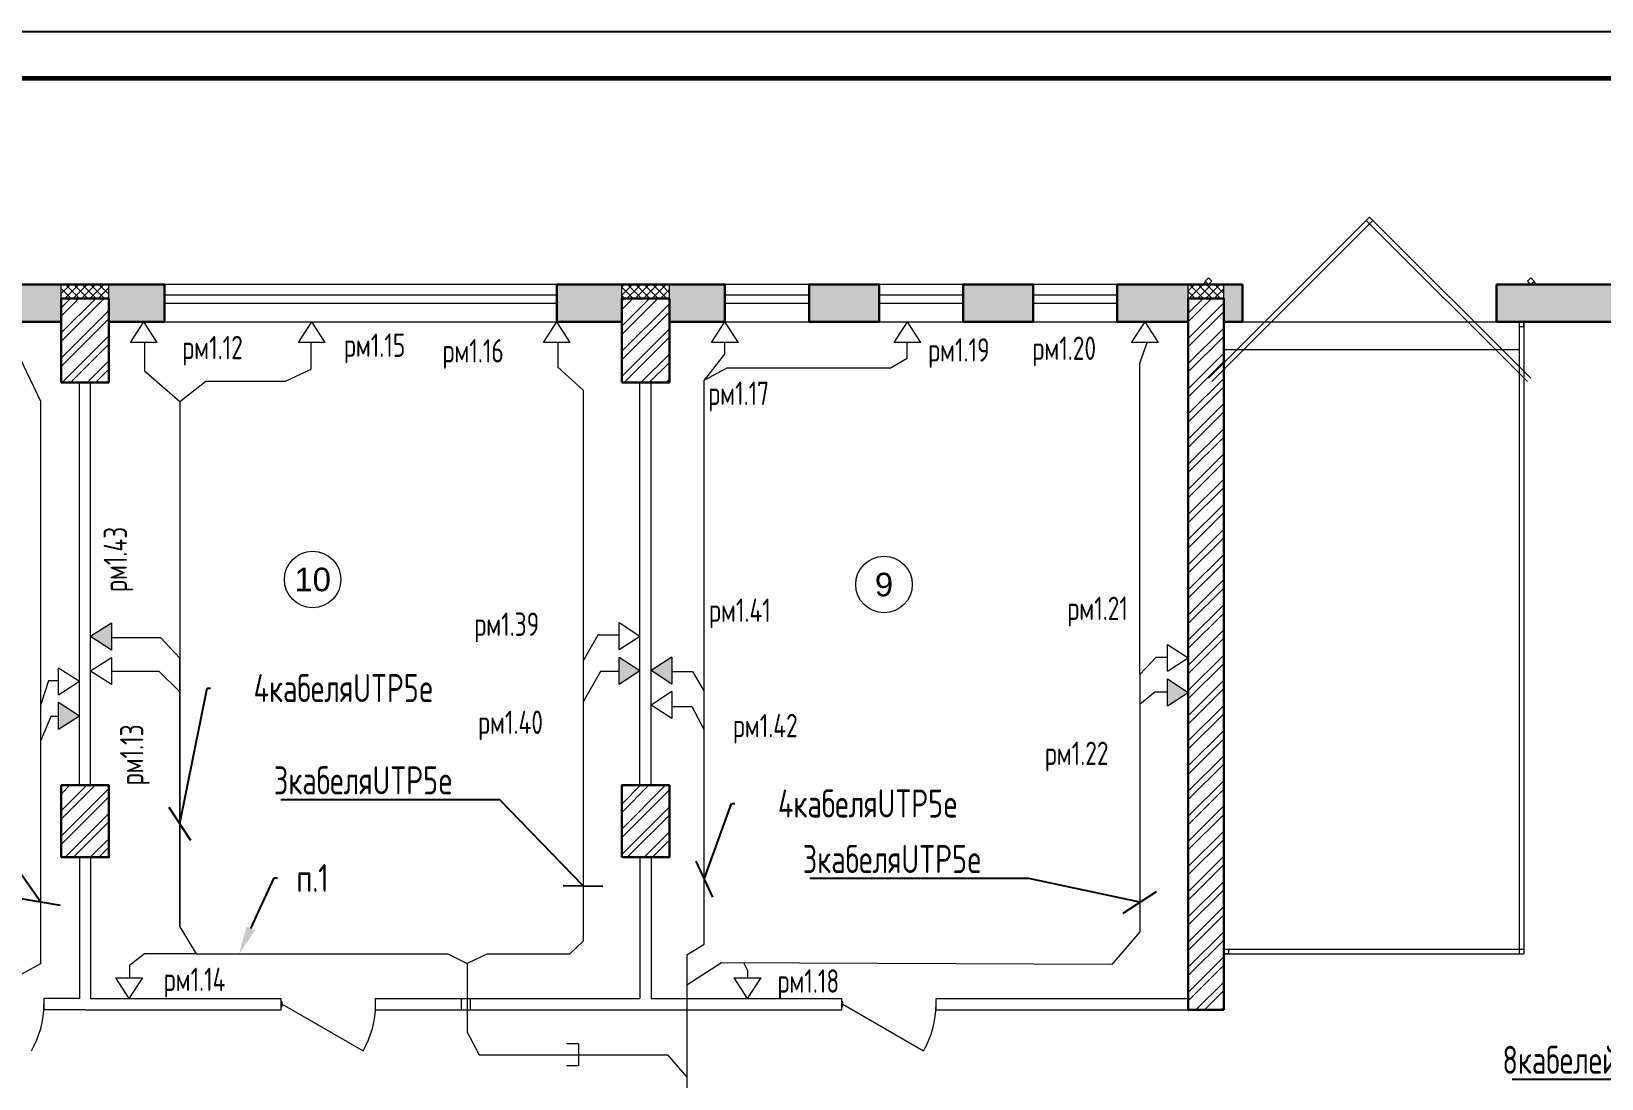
# Model space of a CAD drawing. Header units: millimetres. Extents: x 19315 to 19945, y -11771 to -11474.
# Drawn here: x 19463.2 to 19631.3, y -11585.7 to -11473.5 of the extents above; entities that cross this region are included whole.
import ezdxf
from ezdxf import colors
from ezdxf.entities.mleader import LeaderData, LeaderLine
from ezdxf.enums import TextEntityAlignment as Align
from ezdxf.math import Vec2, Vec3

# ---------------------------------------------------------------- set-up
doc = ezdxf.new("R2010")
doc.units = ezdxf.units.MM
doc.layers.add('0_FORMAT', color=7, linetype='Continuous')
for name, color, linetype, lineweight in [('OKNА', 153, 'Continuous', 0), ('Двери', 12, 'Continuous', 15), ('лоток проволочный 100x50', 30, 'Continuous', 50), ('Наружные стены кирпич', 22, 'Continuous', 60), ('Перегородки', 249, 'Continuous', 18), ('Стеклянные перегородки', 153, 'Continuous', 0), ('Штих планы', 7, 'Continuous', 0), ('штрих кирпич', 30, 'Continuous', 0), ('Экспликация', 255, 'Continuous', 15)]:
    doc.layers.add(name, color=color, linetype=linetype, lineweight=lineweight)
doc.layers.add('Наружные стены', color=7, linetype='Continuous', lineweight=30, true_color=0x000000)
doc.layers.add('утепл', color=7, linetype='Continuous', lineweight=0, true_color=0xab9638)
doc.styles.add('1- arial', font='arial.ttf')
doc.styles.add('Romans_0.7', font='romans.shx', dxfattribs={"width": 0.7, "height": 300})
doc.styles.get("Standard").update_dxf_attribs({"font": 'txt.shx', "width": 0.7, "height": 2.5})

# ---------------------------------------------------------------- blocks, each defined once
blk = doc.blocks.new('Экспл_Помещений')
at = {"layer": 'Экспликация'}
blk.add_circle((0, 0), 3, dxfattribs=at)
at = {"layer": 'Экспликация', "color": 0, "style": '1- arial', "flags": 12}
blk.add_attdef('№_ПОМЕЩЕНИЯ', text='', height=2.5, dxfattribs=at).set_placement((0, 0), align=Align.MIDDLE_CENTER)
blk = doc.blocks.new('*U9')
at = {"layer": '0_FORMAT'}
blk.add_line((0, 297), (630, 297), dxfattribs=at)
at = {"layer": '0_FORMAT', "lineweight": 60}
blk.add_line((20, 292), (625, 292), dxfattribs=at)
at = {"layer": '0_FORMAT', "style": 'Romans_0.7', "width": 0.7}
for tag, p in [('ДОЛЖНОСТЬ_1', (441.5, 32.5)), ('ФАМИЛИЯ_1', (460.5, 32.5)), ('ДОЛЖНОСТЬ_2', (441.5, 27.5)), ('ФАМИЛИЯ_2', (460.5, 27.5)), ('ДОЛЖНОСТЬ_3', (441.5, 22.5)), ('ФАМИЛИЯ_3', (460.5, 22.5)), ('ДОЛЖНОСТЬ_4', (441.5, 17.5)), ('ФАМИЛИЯ_4', (460.5, 17.5)), ('ДОЛЖНОСТЬ_5', (441.5, 12.5)), ('ФАМИЛИЯ_5', (460.5, 12.5)), ('ДОЛЖНОСТЬ_6', (441.5, 7.5)), ('ФАМИЛИЯ_6', (460.5, 7.5))]:
    blk.add_attdef(tag, text='', height=3, dxfattribs=at).set_placement(p, align=Align.MIDDLE_LEFT)
for tag, p in [('СТАДИЯ', (582.5, 25)), ('ЛИСТ', (597.5, 25)), ('ЛИСТОВ', (615, 25))]:
    blk.add_attdef(tag, text='', height=3, dxfattribs=at).set_placement(p, align=Align.MIDDLE_CENTER)
blk = doc.blocks.new('A$C75693DE6')
at = {"color": 3, "lineweight": 13, "ltscale": 0.1}
for p, q in [((-1.44, 2.23), (0, 0)), ((-1.44, 2.23), (1.44, 2.23)), ((1.44, 2.23), (0, 0))]:
    blk.add_line(p, q, dxfattribs=at)
blk = doc.blocks.new('_Oblique')
at = {"color": 0, "linetype": 'ByBlock', "lineweight": -2}
blk.add_line((-0.5, -0.5), (0.5, 0.5), dxfattribs=at)

msp = doc.modelspace()

# ---------------------------------------------------------------- hatches: boundary and pattern name
at = {"lineweight": 13, "ltscale": 0.1}
h = msp.add_hatch(color=4, dxfattribs=at)
h.dxf.hatch_style = 1
h.set_gradient(color1=(255, 0, 0), color2=(255, 0, 0), tint=1)
h.paths.add_polyline_path([(19471.77216, -11536.91529), (19469.54586, -11538.35657), (19471.77216, -11539.79784)])
h = msp.add_hatch(color=4, dxfattribs=at)
h.dxf.hatch_style = 1
h.set_gradient(color1=(255, 0, 0), color2=(255, 0, 0), tint=1)
h.paths.add_polyline_path([(19526.11955, -11543.43207), (19528.34586, -11541.9908), (19526.11955, -11540.54952)])
h = msp.add_hatch(color=4, dxfattribs=at)
h.dxf.hatch_style = 1
h.set_gradient(color1=(255, 0, 0), color2=(255, 0, 0), tint=1)
h.paths.add_polyline_path([(19531.77216, -11540.54952), (19529.54586, -11541.9908), (19531.77216, -11543.43207)])
h = msp.add_hatch(color=4, dxfattribs=at)
h.dxf.hatch_style = 1
h.set_gradient(color1=(255, 0, 0), color2=(255, 0, 0), tint=1)
h.paths.add_polyline_path([(19584.81955, -11545.76662), (19587.04586, -11544.32535), (19584.81955, -11542.88407)])
h = msp.add_hatch(color=4, dxfattribs=at)
h.dxf.hatch_style = 1
h.set_gradient(color1=(255, 0, 0), color2=(255, 0, 0), tint=1)
h.paths.add_polyline_path([(19466.11955, -11548.27015), (19468.34586, -11546.82887), (19466.11955, -11545.3876)])
at = {"layer": 'утепл'}
h = msp.add_hatch(dxfattribs=at)
h.set_pattern_fill('ANSI37', scale=0.2, style=0)
h.set_pattern_definition([(45, (21126.2162, -12850.18053), (-0.4490128, 0.4490128), []), (135, (21126.2162, -12850.18053), (-0.4490128, -0.4490128), [])])
h.paths.add_polyline_path([(19591.49659, -11649.13135), (19588.94659, -11649.13135), (19588.94659, -11650.63135), (19591.49659, -11650.63135)])
h.paths.add_polyline_path([(19588.94659, -11649.13135), (19586.39659, -11649.13135), (19586.39659, -11650.63135), (19588.94659, -11650.63135)])
h.paths.add_polyline_path([(19468.94659, -11500.63134), (19466.39659, -11500.63138), (19466.39659, -11502.13138), (19468.94659, -11502.13138)])
h.paths.add_polyline_path([(19471.49659, -11500.63138), (19468.94659, -11500.63134), (19468.94659, -11502.13138), (19471.49659, -11502.13138)])
h.paths.add_polyline_path([(19531.49659, -11500.63138), (19528.94659, -11500.63133), (19528.94659, -11502.13138), (19531.49659, -11502.13138)])
h.paths.add_polyline_path([(19528.94659, -11500.63133), (19526.39659, -11500.63138), (19526.39659, -11502.13138), (19528.94659, -11502.13138)])
h.paths.add_polyline_path([(19590.84659, -11500.63132), (19588.94659, -11500.63132), (19588.94659, -11502.13138), (19590.84659, -11502.13138)])
h.paths.add_polyline_path([(19588.94659, -11500.63132), (19587.04659, -11500.63132), (19587.04659, -11502.13138), (19588.94659, -11502.13138)])
h.paths.add_polyline_path([(19650.84659, -11500.63133), (19648.94659, -11500.63133), (19648.94659, -11502.13138), (19650.84659, -11502.13138)])
h.paths.add_polyline_path([(19648.94659, -11500.63133), (19647.04659, -11500.63133), (19647.04659, -11502.13138), (19648.94659, -11502.13138)])
at = {"layer": 'Штих планы'}
h = msp.add_hatch(dxfattribs=at)
h.set_pattern_fill('ANSI36', color=256, scale=0.5, style=0)
h.set_pattern_definition([(45, (10410.9832, -8343.6035), (0.841899, 3.08696304), [3.96875, -0.79375, 0, -0.79375])])
h.paths.add_polyline_path([(19647.04586, -11502.13141), (19647.04586, -11500.63138), (19645.44585, -11500.63138), (19645.44585, -11503.13138), (19647.04586, -11503.13138)])
h.paths.add_polyline_path([(19647.04586, -11503.13138), (19645.44585, -11503.13138), (19645.44585, -11504.63137), (19647.04586, -11504.63135)])
h.paths.add_polyline_path([(19537.4466, -11500.63135), (19531.49659, -11500.63135), (19531.49659, -11502.13138), (19531.49659, -11503.13135), (19537.4466, -11503.13135)])
h.paths.add_polyline_path([(19537.4466, -11503.13135), (19531.49659, -11503.13135), (19531.49659, -11504.63138), (19537.4466, -11504.63132)])
h.paths.add_polyline_path([(19526.39659, -11503.13135), (19519.4466, -11503.13135), (19519.4466, -11504.63132), (19526.39659, -11504.63132)])
h.paths.add_polyline_path([(19526.39659, -11502.13138), (19526.39659, -11500.63135), (19519.4466, -11500.63135), (19519.4466, -11503.13135), (19526.39659, -11503.13135)])
h.paths.add_polyline_path([(19477.4466, -11503.13135), (19471.49659, -11503.13135), (19471.49659, -11504.63138), (19477.4466, -11504.63132)])
h.paths.add_polyline_path([(19477.4466, -11500.63135), (19471.49659, -11500.63135), (19471.49659, -11502.13138), (19471.49659, -11503.13135), (19477.4466, -11503.13135)])
h.paths.add_polyline_path([(19466.39659, -11500.63135), (19459.4466, -11500.63135), (19459.4466, -11503.13135), (19466.39659, -11503.13135), (19466.39659, -11502.13138)])
h.paths.add_polyline_path([(19466.39659, -11503.13135), (19459.4466, -11503.13135), (19459.4466, -11504.63132), (19466.39659, -11504.63138)])
h.paths.add_polyline_path([(19690.4466, -11500.63132), (19666.4466, -11500.63135), (19666.4466, -11503.13135), (19690.4466, -11503.13135)])
h.paths.add_polyline_path([(19690.4466, -11503.13135), (19666.4466, -11503.13135), (19666.4466, -11504.63132), (19690.4466, -11504.63132)])
h.paths.add_polyline_path([(19707.64659, -11500.63135), (19699.4466, -11500.63135), (19699.4466, -11503.13135), (19707.64659, -11503.13135)])
h.paths.add_polyline_path([(19707.64659, -11503.13135), (19699.4466, -11503.13135), (19699.4466, -11504.63132), (19707.64659, -11504.63132)])
h.paths.add_polyline_path([(19633.44585, -11500.63137), (19620.04583, -11500.6314), (19620.04583, -11503.13138), (19633.44585, -11503.13138)])
h.paths.add_polyline_path([(19633.44585, -11503.13138), (19620.04583, -11503.13138), (19620.04583, -11504.6314), (19633.44586, -11504.63137)])
h.paths.add_polyline_path([(19417.4466, -11500.63135), (19410.24659, -11500.63135), (19410.24659, -11503.13135), (19417.4466, -11503.13135)])
h.paths.add_polyline_path([(19417.4466, -11503.13135), (19410.24659, -11503.13135), (19410.24659, -11504.63132), (19417.4466, -11504.63132)])
h.paths.add_polyline_path([(19553.9466, -11500.63135), (19546.4466, -11500.63135), (19546.4466, -11503.13135), (19553.9466, -11503.13135)])
h.paths.add_polyline_path([(19553.9466, -11503.13135), (19546.4466, -11503.13135), (19546.4466, -11504.63132), (19553.9466, -11504.63132)])
h.paths.add_polyline_path([(19570.4466, -11503.13135), (19562.9466, -11503.13135), (19562.9466, -11504.63132), (19570.4466, -11504.63132)])
h.paths.add_polyline_path([(19570.4466, -11500.63135), (19562.9466, -11500.63135), (19562.9466, -11503.13135), (19570.4466, -11503.13135)])
h.paths.add_polyline_path([(19587.04659, -11500.63135), (19579.4466, -11500.63135), (19579.4466, -11503.13135), (19587.04659, -11503.13135), (19587.04659, -11502.13138)])
h.paths.add_polyline_path([(19587.04659, -11503.13135), (19579.4466, -11503.13135), (19579.4466, -11504.63132), (19587.04659, -11504.63132)])
h.paths.add_polyline_path([(19592.84586, -11503.13135), (19590.84659, -11503.13135), (19590.84659, -11504.63132), (19592.84586, -11504.63135)])
h.paths.add_polyline_path([(19592.84586, -11500.63138), (19590.84659, -11500.63135), (19590.84659, -11502.13138), (19590.84659, -11503.13135), (19592.84586, -11503.13135)])
h.paths.add_polyline_path([(19657.4466, -11500.63135), (19650.84659, -11500.63135), (19650.84659, -11502.13138), (19650.84659, -11503.13135), (19657.4466, -11503.13135)])
h.paths.add_polyline_path([(19657.4466, -11503.13135), (19650.84659, -11503.13135), (19650.84659, -11504.63132), (19657.4466, -11504.63132)])
at = {"layer": 'штрих кирпич'}
h = msp.add_hatch(dxfattribs=at)
h.set_pattern_fill('ANSI32', color=256, scale=0.2, style=0)
h.set_pattern_definition([(45, (10410.9832, -8343.6035), (-1.3470384, 1.3470384), []), (45, (10411.8812, -8343.6035), (-1.3470384, 1.3470384), [])])
h.paths.add_polyline_path([(19650.84586, -11504.63135), (19650.84586, -11503.13138), (19648.94586, -11503.13138), (19648.94586, -11558.13138), (19650.84586, -11558.13138)])
h.paths.add_polyline_path([(19648.94586, -11503.13138), (19647.04586, -11503.13138), (19647.04586, -11558.13138), (19648.94586, -11558.13138)])
h.paths.add_polyline_path([(19408.94586, -11503.13138), (19406.4465, -11503.13138), (19406.44617, -11512.63138), (19408.94586, -11512.63138)])
h.paths.add_polyline_path([(19410.24659, -11504.63135), (19410.24586, -11500.63138), (19408.94586, -11500.63138), (19408.94586, -11512.63138), (19410.24659, -11512.63138)])
h.paths.add_polyline_path([(19410.24617, -11512.63138), (19408.94586, -11512.63138), (19408.94586, -11521.63138), (19410.24585, -11521.63138)])
h.paths.add_polyline_path([(19408.94586, -11512.63138), (19406.44617, -11512.63138), (19406.44585, -11521.63138), (19408.94586, -11521.63138)])
h.paths.add_polyline_path([(19410.24585, -11539.63138), (19408.94586, -11539.63138), (19408.94586, -11554.63138), (19410.24585, -11554.63138)])
h.paths.add_polyline_path([(19408.94586, -11539.63138), (19406.44585, -11539.63138), (19406.44585, -11554.63138), (19408.94586, -11554.63138)])
h.paths.add_polyline_path([(19410.24585, -11572.63138), (19408.94586, -11572.63138), (19408.94586, -11590.63138), (19410.24512, -11590.63138), (19410.24262, -11578.33138)])
h.paths.add_polyline_path([(19408.94586, -11572.63138), (19406.44585, -11572.63138), (19406.44585, -11590.63138), (19408.94586, -11590.63138)])
h.paths.add_polyline_path([(19410.24512, -11608.63138), (19408.94586, -11608.63138), (19408.94586, -11618.13138), (19410.24585, -11618.13138), (19410.24585, -11615.03135), (19410.24262, -11615.03135)])
h.paths.add_polyline_path([(19408.94586, -11608.63138), (19406.44512, -11608.63138), (19406.44585, -11618.13138), (19408.94586, -11618.13138)])
h.paths.add_polyline_path([(19711.44585, -11539.63138), (19708.94585, -11539.63138), (19708.94585, -11554.63138), (19711.44585, -11554.63138)])
h.paths.add_polyline_path([(19708.94585, -11539.63138), (19707.64585, -11539.63138), (19707.64585, -11554.63138), (19708.94585, -11554.63138)])
h.paths.add_polyline_path([(19588.94585, -11640.13138), (19586.39585, -11640.13138), (19586.39585, -11648.13138), (19588.94585, -11648.13138)])
h.paths.add_polyline_path([(19591.49585, -11640.13138), (19588.94585, -11640.13138), (19588.94585, -11648.13138), (19591.49585, -11648.13138)])
h.paths.add_polyline_path([(19591.49585, -11648.13138), (19588.94585, -11648.13138), (19588.94585, -11649.13138), (19591.49585, -11649.13138)])
h.paths.add_polyline_path([(19588.94585, -11648.13138), (19586.39585, -11648.13138), (19586.39585, -11649.13138), (19588.94585, -11649.13138)])
h.paths.add_polyline_path([(19586.39585, -11648.13138), (19528.94585, -11648.13138), (19528.94585, -11650.63138), (19586.39585, -11650.63138), (19586.39585, -11649.13138)])
h.paths.add_polyline_path([(19586.39585, -11646.83138), (19528.94585, -11646.83138), (19528.94585, -11648.13138), (19586.39585, -11648.13138)])
h.paths.add_polyline_path([(19631.94585, -11648.13138), (19591.49585, -11648.13138), (19591.49585, -11649.13138), (19591.49585, -11650.63138), (19631.94585, -11650.63138)])
h.paths.add_polyline_path([(19631.94585, -11646.83138), (19591.49585, -11646.83138), (19591.49585, -11648.13138), (19631.94585, -11648.13138)])
h.paths.add_polyline_path([(19528.94585, -11502.13141), (19526.39585, -11502.13141), (19526.39585, -11503.13138), (19528.94585, -11503.13138)])
h.paths.add_polyline_path([(19531.49585, -11502.13141), (19528.94585, -11502.13141), (19528.94585, -11503.13138), (19531.49585, -11503.13138)])
h.paths.add_polyline_path([(19531.49585, -11503.13138), (19528.94585, -11503.13138), (19528.94585, -11511.13141), (19531.49585, -11511.13141)])
h.paths.add_polyline_path([(19528.94585, -11503.13138), (19526.39585, -11503.13138), (19526.39585, -11511.13141), (19528.94585, -11511.13141)])
h.paths.add_polyline_path([(19468.94585, -11502.13141), (19466.39585, -11502.13141), (19466.39585, -11503.13138), (19468.94585, -11503.13138)])
h.paths.add_polyline_path([(19471.49585, -11502.13141), (19468.94585, -11502.13141), (19468.94585, -11503.13138), (19471.49585, -11503.13138)])
h.paths.add_polyline_path([(19471.49585, -11503.13138), (19468.94585, -11503.13138), (19468.94585, -11511.13141), (19471.49585, -11511.13141)])
h.paths.add_polyline_path([(19468.94585, -11503.13138), (19466.39585, -11503.13138), (19466.39585, -11511.13141), (19468.94585, -11511.13141)])
h.paths.add_polyline_path([(19471.49585, -11554.28138), (19468.94585, -11554.28138), (19468.94585, -11558.13138), (19471.49585, -11558.13138)])
h.paths.add_polyline_path([(19468.94585, -11554.28138), (19466.39585, -11554.28138), (19466.39585, -11558.13138), (19468.94585, -11558.13138)])
h.paths.add_polyline_path([(19468.94585, -11558.13138), (19466.39585, -11558.13138), (19466.39585, -11561.98138), (19468.94585, -11561.98138)])
h.paths.add_polyline_path([(19471.49585, -11558.13138), (19468.94585, -11558.13138), (19468.94585, -11561.98138), (19471.49585, -11561.98138)])
h.paths.add_polyline_path([(19528.94585, -11554.28138), (19526.39585, -11554.28138), (19526.39585, -11558.13138), (19528.94585, -11558.13138)])
h.paths.add_polyline_path([(19531.49585, -11554.28138), (19528.94585, -11554.28138), (19528.94585, -11558.13138), (19531.49585, -11558.13138)])
h.paths.add_polyline_path([(19531.49585, -11558.13138), (19528.94585, -11558.13138), (19528.94585, -11561.98138), (19531.49585, -11561.98138)])
h.paths.add_polyline_path([(19528.94585, -11558.13138), (19526.39585, -11558.13138), (19526.39585, -11561.98138), (19528.94585, -11561.98138)])
h.paths.add_polyline_path([(19408.94585, -11618.13138), (19406.44585, -11618.13138), (19406.44585, -11620.63138), (19408.94585, -11620.63138)])
h.paths.add_polyline_path([(19410.24585, -11618.13138), (19408.94585, -11618.13138), (19408.94585, -11620.63138), (19410.24585, -11620.63138)])
h.paths.add_polyline_path([(19408.94585, -11644.63138), (19406.44585, -11644.63138), (19406.44585, -11648.13138), (19408.94585, -11648.13138)])
h.paths.add_polyline_path([(19410.24585, -11644.63138), (19408.94585, -11644.63138), (19408.94585, -11648.13138), (19468.94585, -11648.13138), (19468.94585, -11646.83138), (19410.24585, -11646.83138)])
h.paths.add_polyline_path([(19468.94585, -11648.13138), (19408.94585, -11648.13138), (19408.94585, -11650.63138), (19468.94585, -11650.63138)])
h.paths.add_polyline_path([(19708.94585, -11644.63138), (19707.64585, -11644.63138), (19707.64585, -11646.83138), (19648.94585, -11646.83138), (19648.94585, -11648.13138), (19708.94585, -11648.13138)])
h.paths.add_polyline_path([(19711.44585, -11644.63138), (19708.94585, -11644.63138), (19708.94585, -11648.13138), (19711.44585, -11648.13138)])
h.paths.add_polyline_path([(19711.44585, -11648.13138), (19708.94585, -11648.13138), (19708.94585, -11650.63138), (19711.44585, -11650.63138)])
h.paths.add_polyline_path([(19711.44585, -11618.13138), (19708.94585, -11618.13138), (19708.94585, -11620.63138), (19711.44585, -11620.63138)])
h.paths.add_polyline_path([(19708.94585, -11618.13138), (19707.64585, -11618.13138), (19707.64585, -11620.63138), (19708.94585, -11620.63138)])
h.paths.add_polyline_path([(19708.94586, -11608.63138), (19707.64585, -11608.63138), (19707.64585, -11618.13138), (19708.94585, -11618.13138)])
h.paths.add_polyline_path([(19711.44585, -11608.63138), (19708.94586, -11608.63138), (19708.94585, -11618.13138), (19711.44585, -11618.13138)])
h.paths.add_polyline_path([(19711.44585, -11572.63138), (19708.94585, -11572.63138), (19708.94585, -11581.63138), (19711.44585, -11581.63138)])
h.paths.add_polyline_path([(19708.94585, -11572.63138), (19707.64585, -11572.63138), (19707.64585, -11581.63138), (19708.94585, -11581.63138)])
h.paths.add_polyline_path([(19711.44585, -11503.13138), (19708.94585, -11503.13138), (19708.94585, -11512.63138), (19711.44585, -11512.63138)])
h.paths.add_polyline_path([(19708.94585, -11503.13138), (19707.64585, -11503.13138), (19707.64585, -11512.63138), (19708.94585, -11512.63138)])
h.paths.add_polyline_path([(19708.94585, -11500.63138), (19707.64585, -11500.63138), (19707.64585, -11503.13138), (19708.94585, -11503.13138)])
h.paths.add_polyline_path([(19711.44585, -11500.63138), (19708.94585, -11500.63138), (19708.94585, -11503.13138), (19711.44585, -11503.13138)])
h.paths.add_polyline_path([(19648.94585, -11502.13141), (19647.04585, -11502.13141), (19647.04585, -11503.13138), (19648.94585, -11503.13138)])
h.paths.add_polyline_path([(19650.84585, -11502.13141), (19648.94585, -11502.13141), (19648.94585, -11503.13138), (19650.84585, -11503.13138)])
h.paths.add_polyline_path([(19650.84585, -11558.13138), (19648.94585, -11558.13138), (19648.94585, -11578.33141), (19650.84585, -11578.33141)])
h.paths.add_polyline_path([(19648.94585, -11558.13138), (19647.04585, -11558.13138), (19647.04585, -11578.33141), (19648.94585, -11578.33141)])
h.paths.add_polyline_path([(19707.64585, -11615.03138), (19648.94585, -11615.03138), (19648.94585, -11618.13138), (19707.64585, -11618.13138)])
h.paths.add_polyline_path([(19707.64585, -11618.13138), (19648.94585, -11618.13138), (19648.94585, -11618.83138), (19707.64585, -11618.83138)])
h.paths.add_polyline_path([(19648.94585, -11615.03138), (19647.04585, -11615.03138), (19647.04585, -11618.13138), (19648.94585, -11618.13138)])
h.paths.add_polyline_path([(19648.94585, -11618.13138), (19647.04585, -11618.13138), (19647.04585, -11618.38138), (19647.04585, -11618.83138), (19648.94585, -11618.83138)])
h.paths.add_polyline_path([(19648.94585, -11646.83138), (19631.94585, -11646.83138), (19631.94585, -11648.13138), (19648.94585, -11648.13138)])
h.paths.add_polyline_path([(19648.94585, -11648.13138), (19631.94585, -11648.13138), (19631.94585, -11650.63138), (19648.94585, -11650.63138)])
h.paths.add_polyline_path([(19708.94585, -11648.13138), (19648.94585, -11648.13138), (19648.94585, -11650.63138), (19708.94585, -11650.63138)])
h.paths.add_polyline_path([(19410.24585, -11500.63138), (19408.94585, -11500.63138), (19408.94585, -11503.13138), (19410.24585, -11503.13138)])
h.paths.add_polyline_path([(19408.94585, -11500.63138), (19406.44585, -11500.63138), (19406.44585, -11503.13138), (19408.94585, -11503.13138)])
h.paths.add_polyline_path([(19453.84585, -11615.03138), (19410.24585, -11615.03138), (19410.24585, -11618.13138), (19453.84585, -11618.13138), (19453.84585, -11617.88138)])
h.paths.add_polyline_path([(19453.84585, -11618.13138), (19410.24585, -11618.13138), (19410.24585, -11618.83138), (19453.84585, -11618.83138)])
h.paths.add_polyline_path([(19408.94585, -11648.13138), (19406.44585, -11648.13138), (19406.44585, -11650.63138), (19408.94585, -11650.63138)])
h.paths.add_polyline_path([(19468.94585, -11618.13138), (19467.04585, -11618.13138), (19467.04585, -11646.83138), (19468.94585, -11646.83138)])
h.paths.add_polyline_path([(19470.84585, -11618.13138), (19468.94585, -11618.13138), (19468.94585, -11646.83138), (19470.84585, -11646.83138)])
h.paths.add_polyline_path([(19470.84585, -11615.03138), (19468.94585, -11615.03138), (19468.94585, -11618.13138), (19470.84585, -11618.13138)])
h.paths.add_polyline_path([(19468.94585, -11615.03138), (19467.04585, -11615.03138), (19467.04585, -11618.13138), (19468.94585, -11618.13138)])
h.paths.add_polyline_path([(19528.94585, -11648.13138), (19468.94585, -11648.13138), (19468.94585, -11650.63138), (19528.94585, -11650.63138)])
h.paths.add_polyline_path([(19528.94585, -11646.83138), (19468.94585, -11646.83138), (19468.94585, -11648.13138), (19528.94585, -11648.13138)])
h.paths.add_polyline_path([(19530.84585, -11618.13138), (19528.94585, -11618.13138), (19528.94585, -11646.83138), (19530.84585, -11646.83138)])
h.paths.add_polyline_path([(19528.94585, -11618.13138), (19527.04585, -11618.13138), (19527.04585, -11646.83138), (19528.94585, -11646.83138)])
h.paths.add_polyline_path([(19528.94585, -11615.03138), (19527.04585, -11615.03138), (19527.04585, -11618.13138), (19528.94585, -11618.13138)])
h.paths.add_polyline_path([(19530.84585, -11615.03138), (19528.94585, -11615.03138), (19528.94585, -11618.13138), (19530.84585, -11618.13138)])
h.paths.add_polyline_path([(19633.84585, -11618.38138), (19633.84585, -11618.13138), (19631.94585, -11618.13138), (19631.94585, -11646.83138), (19633.84585, -11646.83138)])
h.paths.add_polyline_path([(19631.94585, -11618.13138), (19630.04585, -11618.13138), (19630.04585, -11646.83138), (19631.94585, -11646.83138)])
h.paths.add_polyline_path([(19631.94585, -11615.03138), (19630.04585, -11615.03138), (19630.04585, -11618.13138), (19631.94585, -11618.13138)])
h.paths.add_polyline_path([(19633.84585, -11615.03138), (19631.94585, -11615.03138), (19631.94585, -11618.13138), (19633.84585, -11618.13138), (19633.84585, -11617.88138)])
h.paths.add_polyline_path([(19588.94585, -11558.13138), (19587.04585, -11558.13138), (19587.04585, -11578.33141), (19588.94585, -11578.33141)])
h.paths.add_polyline_path([(19590.84585, -11558.13138), (19588.94585, -11558.13138), (19588.94585, -11578.33141), (19590.84585, -11578.33141)])
h.paths.add_polyline_path([(19588.94585, -11503.13138), (19587.04585, -11503.13138), (19587.04585, -11558.13138), (19588.94585, -11558.13138)])
h.paths.add_polyline_path([(19590.84585, -11503.13138), (19588.94585, -11503.13138), (19588.94585, -11558.13138), (19590.84585, -11558.13138)])
h.paths.add_polyline_path([(19588.94585, -11502.13141), (19587.04585, -11502.13141), (19587.04585, -11503.13138), (19588.94585, -11503.13138)])
h.paths.add_polyline_path([(19590.84585, -11502.13141), (19588.94585, -11502.13141), (19588.94585, -11503.13138), (19590.84585, -11503.13138)])

# ---------------------------------------------------------------- linework, layer by layer
at = {"color": 3, "lineweight": 13, "ltscale": 0.1}
for p, q in [((19491.78506, -11506.85768), (19493.22633, -11504.63137)), ((19494.66761, -11506.85768), (19493.22633, -11504.63137)), ((19536.00458, -11506.85771), (19537.44586, -11504.63141)), ((19538.88714, -11506.85771), (19537.44586, -11504.63141)), ((19494.66761, -11506.85768), (19491.78506, -11506.85768)), ((19538.88714, -11506.85771), (19536.00458, -11506.85771)), ((19471.77216, -11536.91529), (19469.54586, -11538.35657)), ((19471.77216, -11539.79784), (19469.54586, -11538.35657)), ((19471.77216, -11536.91529), (19471.77216, -11539.79784)), ((19526.11955, -11540.54952), (19528.34586, -11541.9908)), ((19526.11955, -11543.43207), (19526.11955, -11540.54952)), ((19531.77216, -11540.54952), (19529.54586, -11541.9908)), ((19531.77216, -11540.54952), (19531.77216, -11543.43207)), ((19526.11955, -11543.43207), (19528.34586, -11541.9908)), ((19531.77216, -11543.43207), (19529.54586, -11541.9908)), ((19584.81955, -11542.88407), (19587.04586, -11544.32535)), ((19584.81955, -11545.76662), (19584.81955, -11542.88407)), ((19584.81955, -11545.76662), (19587.04586, -11544.32535)), ((19466.11955, -11545.3876), (19468.34586, -11546.82887)), ((19466.11955, -11548.27015), (19466.11955, -11545.3876)), ((19466.11955, -11548.27015), (19468.34586, -11546.82887)), ((19472.19959, -11574.9051), (19473.64087, -11577.13141)), ((19472.19959, -11574.9051), (19475.08214, -11574.9051)), ((19475.08214, -11574.9051), (19473.64087, -11577.13141)), ((19538.39568, -11574.9051), (19539.83696, -11577.13141)), ((19538.39568, -11574.9051), (19541.27823, -11574.9051)), ((19541.27823, -11574.9051), (19539.83696, -11577.13141))]:
    msp.add_line(p, q, dxfattribs=at)
at = {"color": 4, "lineweight": 13, "ltscale": 0.1}
for p, q in [((19461.16587, -11506.85765), (19464.17726, -11513.12895)), ((19475.32253, -11506.85765), (19475.32253, -11509.89668)), ((19493.15912, -11509.69882), (19493.15912, -11506.85768)), ((19519.5639, -11506.85765), (19519.5639, -11509.48092)), ((19537.40648, -11508.10354), (19535.21009, -11510.88493)), ((19537.40648, -11506.85771), (19537.40648, -11508.10354)), ((19556.93596, -11508.51264), (19556.93596, -11506.85771)), ((19581.85136, -11509.05655), (19582.64407, -11506.85771)), ((19475.32253, -11509.89668), (19479.07891, -11513.15529)), ((19490.41748, -11510.98836), (19493.15912, -11509.69882)), ((19519.5639, -11509.48092), (19522.25533, -11511.96797)), ((19535.21009, -11510.88493), (19537.69883, -11509.56459)), ((19537.69883, -11509.56459), (19555.18182, -11509.56459)), ((19555.18182, -11509.56459), (19556.93596, -11508.51264)), ((19581.85136, -11542.4041), (19581.85136, -11509.05655)), ((19479.07891, -11513.15529), (19481.87002, -11510.98836)), ((19481.87002, -11510.98836), (19490.41748, -11510.98836)), ((19535.21009, -11571.29071), (19535.21009, -11510.88493)), ((19464.17726, -11513.12895), (19464.17726, -11573.40939)), ((19479.07891, -11513.15529), (19479.07891, -11569.44501)), ((19522.25533, -11511.96797), (19522.25533, -11570.96731)), ((19471.77216, -11538.43341), (19477.03657, -11538.43341)), ((19479.07891, -11540.67264), (19477.03657, -11538.43341)), ((19523.83996, -11538.18357), (19522.25533, -11540.93695)), ((19526.11955, -11538.18357), (19523.83996, -11538.18357)), ((19479.07891, -11569.44501), (19479.07891, -11540.67264)), ((19583.55167, -11540.59381), (19581.85136, -11542.4041)), ((19584.81955, -11540.59381), (19583.55167, -11540.59381)), ((19465.02017, -11543.08508), (19464.17726, -11545.74019)), ((19466.11955, -11543.08508), (19465.02017, -11543.08508)), ((19471.77216, -11542.04154), (19476.85625, -11542.04154)), ((19476.85625, -11542.04154), (19479.07891, -11544.26216)), ((19524.1304, -11542.0744), (19522.25533, -11545.3546)), ((19526.11955, -11542.0744), (19524.1304, -11542.0744)), ((19531.77216, -11542.07201), (19533.96337, -11542.07201)), ((19533.96337, -11542.07201), (19535.21009, -11544.2392)), ((19581.85136, -11542.4041), (19581.85136, -11569.98822)), ((19583.45823, -11544.31319), (19581.85136, -11545.63675)), ((19584.81955, -11544.31319), (19583.45823, -11544.31319)), ((19465.28981, -11546.90553), (19464.17726, -11549.55342)), ((19466.11955, -11546.90553), (19465.28981, -11546.90553)), ((19531.77216, -11545.8339), (19533.8877, -11545.8339)), ((19533.8877, -11545.8339), (19535.21009, -11548.33985)), ((19479.07891, -11569.44501), (19480.84372, -11572.34659)), ((19581.85136, -11569.98822), (19578.87223, -11573.48192)), ((19522.25533, -11570.96731), (19520.83177, -11572.34659)), ((19533.36258, -11572.45157), (19535.21009, -11571.29071)), ((19464.17726, -11573.40939), (19461.16587, -11575.05092)), ((19475.31594, -11572.34659), (19473.69932, -11573.5954)), ((19473.69932, -11573.5954), (19473.69932, -11574.9051)), ((19480.84372, -11572.34659), (19475.31594, -11572.34659)), ((19480.84372, -11572.34659), (19507.77503, -11572.34659)), ((19507.77503, -11572.34659), (19509.85021, -11573.37887)), ((19512.01997, -11572.34659), (19509.85021, -11573.37887)), ((19509.85021, -11573.37887), (19509.85021, -11580.72616)), ((19512.01997, -11572.34659), (19520.83177, -11572.34659)), ((19533.36258, -11572.45157), (19533.36258, -11626.76088)), ((19537.07865, -11573.29073), (19533.36258, -11575.69961)), ((19578.87223, -11573.48192), (19537.07865, -11573.29073)), ((19539.88875, -11574.14994), (19539.47306, -11573.30168)), ((19539.88875, -11574.9051), (19539.88875, -11574.14994)), ((19509.85021, -11580.72616), (19511.15064, -11583.14443)), ((19511.15064, -11583.14443), (19531.29833, -11583.14443)), ((19531.29833, -11583.14443), (19533.36258, -11585.55032))]:
    msp.add_line(p, q, dxfattribs=at)
at = {"lineweight": 13, "ltscale": 0.1}
for p, q in [((19521.76699, -11581.96125), (19520.47961, -11581.96125)), ((19521.76699, -11581.96125), (19521.76699, -11584.3276)), ((19521.76699, -11584.3276), (19520.47961, -11584.3276))]:
    msp.add_line(p, q, dxfattribs=at)
at = {"layer": 'OKNА'}
for p, q in [((19477.44586, -11501.73135), (19519.44586, -11501.73135)), ((19477.44586, -11502.63135), (19519.44586, -11502.63135)), ((19537.44586, -11501.73138), (19546.44586, -11501.73138)), ((19537.44586, -11502.63138), (19546.44586, -11502.63138)), ((19553.94586, -11501.73135), (19562.94586, -11501.73135)), ((19553.94586, -11502.63135), (19562.94586, -11502.63135)), ((19570.44586, -11501.73138), (19579.44586, -11501.73138)), ((19570.44586, -11502.63138), (19579.44586, -11502.63138))]:
    msp.add_line(p, q, dxfattribs=at)
msp.add_lwpolyline([(19590.84586, -11571.83141), (19591.34586, -11571.83141), (19591.34586, -11572.33141), (19590.84586, -11572.33141)], close=True, dxfattribs=at)
at = {"layer": 'Двери'}
for p, q in [((19490.04586, -11577.73141), (19498.70611, -11582.73141)), ((19550.04659, -11577.73141), (19558.70685, -11582.73141))]:
    msp.add_line(p, q, dxfattribs=at)
for points in [[(19490.04586, -11577.98141), (19490.04586, -11577.48141), (19489.94586, -11577.48141), (19489.94586, -11577.98141)], [(19550.04659, -11577.98141), (19550.04659, -11577.48141), (19549.94659, -11577.48141), (19549.94659, -11577.98141)]]:
    msp.add_lwpolyline(points, close=True, dxfattribs=at)
at = {"layer": 'Двери', "ltscale": 0.5}
for centre in [(19454.54659, -11577.73141), (19490.04659, -11577.73141), (19550.04659, -11577.73141)]:
    msp.add_arc(centre, 10, 330, 360, dxfattribs=at)
at = {"layer": 'лоток проволочный 100x50', "color": 4, "lineweight": 13, "ltscale": 0.1}
for p, q in [((19509.23492, -11578.33141), (19509.23492, -11577.13141)), ((19509.23492, -11577.13141), (19510.17641, -11577.13141)), ((19510.17641, -11577.13141), (19510.17641, -11578.33141)), ((19509.23492, -11578.33141), (19510.17641, -11578.33141))]:
    msp.add_line(p, q, dxfattribs=at)
at = {"layer": 'лоток проволочный 100x50', "color": 3, "lineweight": 13, "ltscale": 0.1}
msp.add_line((19532.27657, -11578.33141), (19535.06994, -11578.33141), dxfattribs=at)
at = {"layer": 'Наружные стены'}
for p, q in [((19477.44586, -11500.63138), (19459.44586, -11500.63138)), ((19477.44586, -11504.63135), (19477.44586, -11500.63135)), ((19519.44586, -11504.63135), (19519.44586, -11500.63135)), ((19537.44586, -11500.63138), (19519.44586, -11500.63138)), ((19537.44586, -11504.63135), (19537.44586, -11500.63135)), ((19546.44586, -11504.63135), (19546.44586, -11500.63135)), ((19553.94586, -11500.63138), (19546.44586, -11500.63138)), ((19553.94586, -11504.63135), (19553.94586, -11500.63135)), ((19562.94586, -11504.63135), (19562.94586, -11500.63135)), ((19570.44586, -11500.63138), (19562.94586, -11500.63138)), ((19570.44586, -11504.63135), (19570.44586, -11500.63135)), ((19579.44586, -11504.63135), (19579.44586, -11500.63135)), ((19592.84586, -11500.63138), (19579.44586, -11500.63138)), ((19592.84586, -11504.63135), (19592.84586, -11500.63138)), ((19633.44585, -11500.63137), (19620.04583, -11500.6314)), ((19620.04583, -11504.6314), (19620.04583, -11500.6314)), ((19466.39586, -11504.63141), (19459.44586, -11504.63135)), ((19477.44586, -11504.63135), (19471.49586, -11504.63141)), ((19526.39586, -11504.63135), (19519.44586, -11504.63135)), ((19537.44586, -11504.63135), (19531.49586, -11504.63141)), ((19553.94586, -11504.63135), (19546.44586, -11504.63135)), ((19570.44586, -11504.63135), (19562.94586, -11504.63135)), ((19587.04586, -11504.63135), (19579.44586, -11504.63135)), ((19592.84586, -11504.63135), (19590.84586, -11504.63135)), ((19633.44585, -11504.63137), (19620.04583, -11504.6314))]:
    msp.add_line(p, q, dxfattribs=at)
at = {"layer": 'Наружные стены', "lineweight": 15}
for p, q in [((19519.44586, -11500.63135), (19477.44586, -11500.63135)), ((19546.44586, -11500.63138), (19537.44586, -11500.63138)), ((19562.94586, -11500.63135), (19553.94586, -11500.63135)), ((19579.44586, -11500.63138), (19570.44586, -11500.63138)), ((19477.44586, -11504.63135), (19519.44586, -11504.63135)), ((19537.44586, -11504.63138), (19546.44586, -11504.63138)), ((19553.94586, -11504.63135), (19562.94586, -11504.63135)), ((19570.44586, -11504.63138), (19579.44586, -11504.63138))]:
    msp.add_line(p, q, dxfattribs=at)
at = {"layer": 'Наружные стены кирпич', "lineweight": 30}
for p, q in [((19466.39586, -11502.13141), (19471.49586, -11502.13141)), ((19466.39586, -11502.13141), (19466.39586, -11511.13141)), ((19471.49586, -11511.13141), (19471.49586, -11502.13141)), ((19526.39586, -11502.13141), (19531.49586, -11502.13141)), ((19526.39586, -11502.13141), (19526.39586, -11511.13141)), ((19531.49586, -11511.13141), (19531.49586, -11502.13141)), ((19587.04586, -11578.33141), (19587.04586, -11502.13141)), ((19587.04586, -11502.13141), (19590.84586, -11502.13141)), ((19590.84586, -11578.33141), (19590.84586, -11502.13141)), ((19466.39586, -11511.13141), (19471.49586, -11511.13141)), ((19526.39586, -11511.13141), (19531.49586, -11511.13141)), ((19587.04586, -11578.33141), (19590.84586, -11578.33141))]:
    msp.add_line(p, q, dxfattribs=at)
for points in [[(19466.39586, -11561.98138), (19471.49586, -11561.98138), (19471.49586, -11554.28138), (19466.39586, -11554.28138)], [(19526.39586, -11561.98138), (19531.49586, -11561.98138), (19531.49586, -11554.28138), (19526.39586, -11554.28138)]]:
    msp.add_lwpolyline(points, close=True, dxfattribs=at)
at = {"layer": 'Перегородки'}
for p, q in [((19468.34586, -11554.28138), (19468.34586, -11511.13141)), ((19469.54586, -11554.28138), (19469.54586, -11511.13141)), ((19528.34586, -11554.28138), (19528.34586, -11511.13141)), ((19529.54586, -11554.28138), (19529.54586, -11511.13141)), ((19468.34586, -11561.98138), (19468.34586, -11577.13141)), ((19469.54586, -11561.98138), (19469.54586, -11577.13141)), ((19528.34586, -11561.98138), (19528.34586, -11577.13141)), ((19529.54586, -11561.98138), (19529.54586, -11577.13141)), ((19464.54586, -11577.13141), (19464.54586, -11578.33141)), ((19468.34586, -11577.13141), (19464.54586, -11577.13141)), ((19469.54586, -11577.13141), (19489.94586, -11577.13141)), ((19489.94586, -11578.33141), (19489.94586, -11577.13141)), ((19500.04586, -11578.33141), (19500.04586, -11577.13141)), ((19500.04586, -11577.13141), (19528.34586, -11577.13141)), ((19529.54586, -11577.13141), (19549.94586, -11577.13141)), ((19549.94586, -11578.33141), (19549.94586, -11577.13141)), ((19560.04586, -11577.13141), (19587.04586, -11577.13141)), ((19560.04586, -11578.33141), (19560.04586, -11577.13141)), ((19468.94586, -11578.33141), (19464.54586, -11578.33141)), ((19468.94586, -11578.33141), (19489.94586, -11578.33141)), ((19500.04586, -11578.33141), (19528.94586, -11578.33141)), ((19528.94586, -11578.33141), (19549.94586, -11578.33141)), ((19560.04586, -11578.33141), (19587.04586, -11578.33141)), ((19560.04586, -11578.33141), (19560.84586, -11578.33141))]:
    msp.add_line(p, q, dxfattribs=at)
at = {"layer": 'Стеклянные перегородки'}
for p, q in [((19589.19586, -11510.67321), (19606.44584, -11493.42322)), ((19606.7994, -11493.77678), (19589.54941, -11511.02676)), ((19606.09229, -11493.77678), (19623.34227, -11511.02676)), ((19623.69583, -11510.67321), (19606.44584, -11493.42322)), ((19588.8423, -11500.27782), (19588.69586, -11500.63138)), ((19624.04938, -11500.27782), (19624.19583, -11500.63138)), ((19592.84586, -11504.63135), (19620.04583, -11504.6314)), ((19622.44583, -11504.6313), (19622.44583, -11572.33136)), ((19622.94583, -11504.6313), (19622.94583, -11572.33136)), ((19622.44583, -11507.63135), (19590.84586, -11507.63135)), ((19590.84586, -11571.83141), (19622.94583, -11571.83141)), ((19590.84586, -11572.33141), (19622.94583, -11572.33136))]:
    msp.add_line(p, q, dxfattribs=at)
for points in [[(19589.19586, -11500.63138), (19589.54941, -11500.27782), (19589.19586, -11499.92427), (19588.8423, -11500.27782)], [(19623.69583, -11500.63138), (19623.34227, -11500.27782), (19623.69583, -11499.92427), (19624.04938, -11500.27782)], [(19622.44583, -11504.6313), (19622.44583, -11505.1313), (19622.94583, -11505.1313), (19622.94583, -11504.6313)]]:
    msp.add_lwpolyline(points, close=True, dxfattribs=at)
at = {"layer": 'утепл', "color": 7}
for p, q in [((19466.39586, -11502.13141), (19466.39586, -11500.63141)), ((19471.49586, -11502.13141), (19471.49586, -11500.63141)), ((19526.39586, -11502.13141), (19526.39586, -11500.63141)), ((19531.49586, -11502.13141), (19531.49586, -11500.63141)), ((19587.04586, -11502.13141), (19587.04586, -11500.63141)), ((19590.84586, -11502.13141), (19590.84586, -11500.63141))]:
    msp.add_line(p, q, dxfattribs=at)

# ---------------------------------------------------------------- block references
at = {"color": 7}
msp.add_blockref('*U9', (19315.00703, -11770.52057), dxfattribs=at)
at = {"color": 4, "lineweight": 13, "ltscale": 0.1}
for p, rotation in [((19475.23814, -11504.63135), 180), ((19519.44586, -11504.63135), 180), ((19556.98443, -11504.63141), 180), ((19582.41568, -11504.63141), 180), ((19528.34586, -11538.29401), 90), ((19587.04586, -11540.62856), 90), ((19468.34586, -11543.13208), 90), ((19469.54586, -11542.05336), 270), ((19529.54586, -11545.68758), 270)]:
    msp.add_blockref('A$C75693DE6', p, dxfattribs=dict(at, rotation=rotation))
at = {"layer": 'Экспликация'}
ref = msp.add_blockref('Экспл_Помещений', (19493.31201, -11532.23195), dxfattribs=dict(at, xscale=1.008, yscale=1.008, zscale=1.008))
ref.add_attrib('№_ПОМЕЩЕНИЯ', '10', dxfattribs={"color": 7, "height": 2.52, "style": '1- arial'}).set_placement((19493.31201, -11532.23195), align=Align.MIDDLE_CENTER)
ref = msp.add_blockref('Экспл_Помещений', (19554.47156, -11532.77599), dxfattribs=dict(at, xscale=1.008, yscale=1.008, zscale=1.008))
ref.add_attrib('№_ПОМЕЩЕНИЯ', '9', dxfattribs={"color": 7, "height": 2.52, "style": '1- arial'}).set_placement((19554.47156, -11532.77599), align=Align.MIDDLE_CENTER)

# ---------------------------------------------------------------- texts
at = {"color": 4, "lineweight": 13, "ltscale": 0.1, "char_height": 2.5, "attachment_point": 1}
for s, width, insert in [('рм1.12', 8.8081091, (19479.34979, -11506.13281)), ('рм1.15', 8.2679783, (19496.65662, -11505.88657)), ('рм1.16', 8.9022649, (19507.20297, -11506.4885)), ('рм1.19', 9.0629929, (19559.18959, -11506.39253)), ('рм1.20', 9.2451627, (19570.34755, -11506.21045)), ('рм1.17', 11.5260108, (19535.65047, -11511.0423)), ('рм1.41', 11.5260108, (19535.73639, -11534.27792)), ('рм1.21', 11.5260108, (19574.08866, -11534.07422)), ('рм1.39', 11.5260108, (19510.61083, -11535.77749)), ('рм1.40', 11.5260108, (19511.01391, -11546.27415)), ('рм1.42', 11.5260108, (19538.28925, -11546.63294)), ('рм1.22', 11.5260108, (19571.68185, -11549.60124)), ('рм1.14', 11.5260108, (19477.3645, -11573.8228)), ('рм1.18', 9.3313332, (19543.05833, -11573.99151))]:
    msp.add_mtext_dynamic_manual_height_columns(s, width=width, gutter_width=17.5, heights=[0], dxfattribs=dict(at, insert=insert))
at = {"color": 4, "lineweight": 13, "ltscale": 0.1, "char_height": 2.5, "attachment_point": 1, "rotation": 90}
for s, width, insert in [('рм1.43', 2.5, (19470.93937, -11533.57587)), ('рм1.13', 9.0402336, (19472.69342, -11554.28138))]:
    msp.add_mtext_dynamic_manual_height_columns(s, width=width, gutter_width=17.5, heights=[0], dxfattribs=dict(at, insert=insert))

# ---------------------------------------------------------------- leaders
at = {"lineweight": 13, "ltscale": 0.1}
ml = msp.add_multileader_mtext('Standard', dxfattribs=at)
ml.set_content('4кабеляUTP5e ', color=256)
ml.set_leader_properties()
ml.set_arrow_properties(name='OBLIQUE')
ml.build(insert=Vec2(0, 0))
ml.multileader.update_dxf_attribs({"text_right_attachment_type": 6, "dogleg_length": 0.36, "arrow_head_size": 3})
ctx = ml.context
ctx.base_point, ctx.char_height, ctx.arrow_head_size, ctx.plane_origin = Vec3(19482.37286, -11543.86889), 3, 3, Vec3(19479.07891, -11558.37698)
ctx.right_attachment, ctx.text_align_type = 6, 1
notes = []
notes.append((ctx, [(0, (1, 1, 0), (19482.01286, -11543.86889), (1, 0), 0.36, [(0, [(19479.07891, -11558.37698)], 0, [])])]))
ctx.mtext.insert, ctx.mtext.alignment, ctx.mtext.flow_direction = Vec3(19496.62286, -11542.36889), 2, 5
ml = msp.add_multileader_mtext('Standard', dxfattribs=at)
ml.set_content('3кабеляUTP5e ', color=256)
ml.set_leader_properties()
ml.set_arrow_properties(name='OBLIQUE')
ml.build(insert=Vec2(0, 0))
ml.multileader.update_dxf_attribs({"text_right_attachment_type": 6, "dogleg_length": 0.36, "arrow_head_size": 3})
ctx = ml.context
ctx.base_point, ctx.char_height, ctx.arrow_head_size, ctx.plane_origin = Vec3(19426.94593, -11552.86576), 3, 3, Vec3(19432.69351, -11561.01094)
ctx.right_attachment, ctx.text_align_type = 6, 1
notes.append((ctx, [(1, (1, 1, 0), (19455.80593, -11554.96576), (-1, 0), 0.36, [(0, [(19464.17726, -11566.75114)], 0, [])])]))
ctx.mtext.insert, ctx.mtext.alignment, ctx.mtext.flow_direction = Vec3(19441.19593, -11551.36576), 2, 5
ml = msp.add_multileader_mtext('Standard', dxfattribs=at)
ml.set_content('3кабеляUTP5e ', color=256)
ml.set_leader_properties()
ml.set_arrow_properties(name='OBLIQUE')
ml.build(insert=Vec2(0, 0))
ml.multileader.update_dxf_attribs({"text_right_attachment_type": 6, "dogleg_length": 0.36, "arrow_head_size": 3})
ctx = ml.context
ctx.base_point, ctx.char_height, ctx.arrow_head_size, ctx.plane_origin = Vec3(19484.49143, -11553.74784), 3, 3, Vec3(19488.06994, -11559.52938)
ctx.right_attachment, ctx.text_align_type = 6, 1
notes.append((ctx, [(1, (1, 1, 0), (19513.35143, -11555.84784), (-1, 0), 0.36, [(0, [(19522.25533, -11565.05169)], 0, [])])]))
ctx.mtext.insert, ctx.mtext.alignment, ctx.mtext.flow_direction = Vec3(19498.74143, -11552.24784), 2, 5
ml = msp.add_multileader_mtext('Standard', dxfattribs=at)
ml.set_content('4кабеляUTP5e ', color=256)
ml.set_leader_properties()
ml.set_arrow_properties(name='OBLIQUE')
ml.build(insert=Vec2(0, 0))
ml.multileader.update_dxf_attribs({"text_right_attachment_type": 6, "dogleg_length": 0.36, "arrow_head_size": 3})
ctx = ml.context
ctx.base_point, ctx.char_height, ctx.arrow_head_size, ctx.plane_origin = Vec3(19538.50404, -11556.23007), 3, 3, Vec3(19535.21009, -11564.32373)
ctx.right_attachment, ctx.text_align_type = 6, 1
notes.append((ctx, [(0, (1, 1, 0), (19538.14404, -11556.23007), (1, 0), 0.36, [(0, [(19535.21009, -11564.32373)], 0, [])])]))
ctx.mtext.insert, ctx.mtext.alignment, ctx.mtext.flow_direction = Vec3(19552.75404, -11554.73007), 2, 5
ml = msp.add_multileader_mtext('Standard', dxfattribs=at)
ml.set_content('3кабеляUTP5e ', color=256)
ml.set_leader_properties()
ml.set_arrow_properties(name='OBLIQUE')
ml.build(insert=Vec2(0, 0))
ml.multileader.update_dxf_attribs({"text_right_attachment_type": 6, "dogleg_length": 0.36, "arrow_head_size": 3})
ctx = ml.context
ctx.base_point, ctx.char_height, ctx.arrow_head_size, ctx.plane_origin = Vec3(19541.10833, -11562.17807), 3, 3, Vec3(19544.68685, -11567.95961)
ctx.right_attachment, ctx.text_align_type = 6, 1
notes.append((ctx, [(1, (1, 1, 0), (19569.96833, -11564.27807), (-1, 0), 0.36, [(0, [(19581.85136, -11566.8073)], 0, [])])]))
ctx.mtext.insert, ctx.mtext.alignment, ctx.mtext.flow_direction = Vec3(19555.35833, -11560.67807), 2, 5
ml = msp.add_multileader_mtext('Standard', dxfattribs=at)
ml.set_content('п.1', color=256)
ml.set_leader_properties()
ml.build(insert=Vec2(0, 0))
ml.multileader.update_dxf_attribs({"text_right_attachment_type": 6, "dogleg_length": 0.36, "arrow_head_size": 3})
ctx = ml.context
ctx.base_point, ctx.char_height, ctx.arrow_head_size, ctx.plane_origin = Vec3(19489.5434, -11564.20141), 3, 3, Vec3(19496.52251, -11572.34659)
ctx.right_attachment, ctx.text_align_type = 6, 1
notes.append((ctx, [(0, (1, 1, 0), (19489.1834, -11564.20141), (1, 0), 0.36, [(0, [(19485.43055, -11572.34659)], 0, [])])]))
ctx.mtext.insert, ctx.mtext.alignment, ctx.mtext.flow_direction = Vec3(19493.2934, -11562.70141), 2, 5
ml = msp.add_multileader_mtext('Standard', dxfattribs=at)
ml.set_content('8кабелейUTP5e ', color=256)
ml.set_leader_properties()
ml.set_arrow_properties(name='OBLIQUE')
ml.build(insert=Vec2(0, 0))
ml.multileader.update_dxf_attribs({"text_right_attachment_type": 6, "dogleg_length": 0.36, "arrow_head_size": 3})
ctx = ml.context
ctx.base_point, ctx.char_height, ctx.arrow_head_size, ctx.plane_origin = Vec3(19615.98205, -11583.68629), 3, 3, Vec3(19612.90437, -11587.48286)
ctx.right_attachment, ctx.text_align_type = 6, 1
notes.append((ctx, [(1, (1, 1, 0), (19646.94205, -11585.78629), (-1, 0), 0.36, [(0, [(19650.69441, -11595.6923)], 0, [])])]))
ctx.mtext.insert, ctx.mtext.alignment, ctx.mtext.flow_direction = Vec3(19631.28205, -11582.18629), 2, 5
for ctx, leaders in notes:
    for number, flags, end, landing, length, lines in leaders:
        leader = LeaderData()
        leader.index, (leader.has_last_leader_line, leader.has_dogleg_vector, leader.attachment_direction) = number, flags
        leader.last_leader_point, leader.dogleg_vector, leader.dogleg_length = Vec3(end), Vec3(landing), length
        for number, points, colour, breaks in lines:
            line = LeaderLine()
            line.index, line.vertices, line.color, line.breaks = number, Vec3.list(points), colors.encode_raw_color(colour), breaks
            leader.lines.append(line)
        ctx.leaders.append(leader)

doc.saveas('drawing.dxf')
